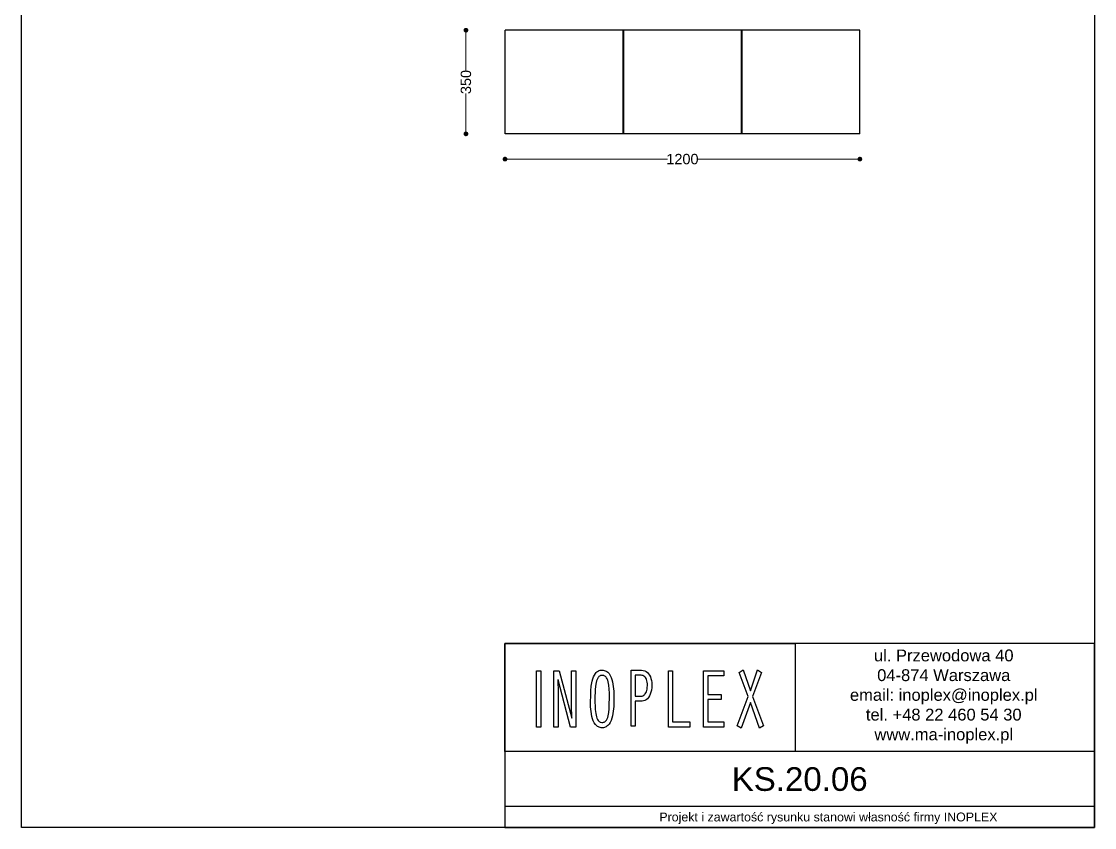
# Model space of a CAD drawing. Header units: millimetres. Extents: x 10366 to 13995, y 24552 to 29685.
# Drawn here: x 10366 to 13995, y 24552 to 27277 of the extents above; entities that cross this region are included whole.
import ezdxf

# ---------------------------------------------------------------- set-up
doc = ezdxf.new("R2010")
doc.units = ezdxf.units.MM
doc.header["$LTSCALE"] = 3
doc.layers.add('DomyÅ›lny', color=7, linetype='Continuous')
doc.layers.add('Level_1', color=7, linetype='Continuous')
doc.styles.get("Standard").update_dxf_attribs({"font": 'arial.ttf'})
doc.dimstyles.new('MATEUSZ', dxfattribs={"dimtxt": 35, "dimasz": 16, "dimexe": 0.18, "dimexo": 0.0625, "dimgap": 0.09, "dimtad": 0, "dimdec": 0, "dimdsep": 46, "dimtxsty": 'Standard', "dimblk": 'DOT', "dimcen": 0.09, "dimse1": 1, "dimse2": 1, "dimadec": 0, "dimazin": 0, "dimtfac": 1, "dimtdec": 0, "dimtofl": 0, "dimtmove": 0, "dimatfit": 3, "dimfxl": 1, "dimtolj": 1, "dimtzin": 0, "dimlwd": 9, "dimlwe": 9, "dimarcsym": 0})

# ---------------------------------------------------------------- blocks, each defined once
blk = doc.blocks.new('logo inoplex techniczne')
at = {"layer": 'DomyÅ›lny'}
for points in [[(-66.02, 24.77, 0), (-63.31, 24.77, 0), (-63.31, -0.1, 0), (-66.02, -0.1, 0)], [(-55.75, 24.71, 0), (-52.64, 24.71, 0), (-45.3, 3.93, 0), (-45.23, 4, 0), (-45.34, 9.52, 0), (-45.34, 24.71, 0), (-42.86, 24.71, 0), (-42.86, 0, 0), (-45.97, 0, 0), (-53.3, 20.82, 0), (-53.38, 20.74, 0), (-53.27, 15.15, 0), (-53.27, 0, 0), (-55.75, 0, 0)], [(-20.58, 12.37, 0), (-20.67, 9.09, 0), (-20.91, 7.01, 0), (-21.38, 4.89, 0), (-21.74, 3.87, 0), (-22.18, 2.91, 0), (-22.73, 2.03, 0), (-23.38, 1.25, 0), (-23.76, 0.91, 0), (-24.16, 0.61, 0), (-24.6, 0.34, 0), (-25.07, 0.11, 0), (-25.58, -0.07, 0), (-26.13, -0.21, 0), (-26.71, -0.3, 0), (-27.33, -0.33, 0), (-27.97, -0.31, 0), (-28.57, -0.24, 0), (-29.13, -0.12, 0), (-29.65, 0.05, 0), (-30.14, 0.26, 0), (-30.59, 0.51, 0), (-31.01, 0.8, 0), (-31.39, 1.13, 0), (-32.07, 1.88, 0), (-32.63, 2.73, 0), (-33.09, 3.67, 0), (-33.45, 4.68, 0), (-33.94, 6.78, 0), (-34.19, 8.87, 0), (-34.15, 15.92, 0), (-33.88, 18.05, 0), (-33.36, 20.15, 0), (-32.99, 21.14, 0), (-32.52, 22.06, 0), (-31.96, 22.89, 0), (-31.3, 23.62, 0), (-30.92, 23.94, 0), (-30.52, 24.22, 0), (-30.08, 24.46, 0), (-29.61, 24.67, 0), (-29.1, 24.83, 0), (-28.56, 24.95, 0), (-27.99, 25.02, 0), (-26.75, 25.01, 0), (-26.16, 24.92, 0), (-25.61, 24.79, 0), (-25.1, 24.61, 0), (-24.62, 24.39, 0), (-24.18, 24.13, 0), (-23.77, 23.83, 0), (-23.4, 23.49, 0), (-22.74, 22.73, 0), (-22.19, 21.86, 0), (-21.74, 20.91, 0), (-21.39, 19.9, 0), (-20.91, 17.79, 0), (-20.67, 15.71, 0)], [(-8.01, 0.35, 0), (-10.49, 0.35, 0), (-10.49, 25.06, 0), (-6.41, 25.06, 0), (-4.32, 25.03, 0), (-3.3, 24.91, 0), (-2.38, 24.68, 0), (-1.54, 24.36, 0), (-0.8, 23.94, 0), (-0.15, 23.43, 0), (0.41, 22.83, 0), (0.87, 22.13, 0), (1.23, 21.35, 0), (1.49, 20.48, 0), (1.64, 19.52, 0), (1.69, 18.48, 0), (1.63, 17.32, 0), (1.46, 16.25, 0), (1.18, 15.29, 0), (0.8, 14.42, 0), (0.33, 13.66, 0), (-0.22, 13, 0), (-0.85, 12.45, 0), (-1.54, 12.01, 0), (-2.3, 11.68, 0), (-3.12, 11.46, 0), (-3.98, 11.36, 0), (-8.01, 11.35, 0)], [(11.46, 24.71, 0), (13.94, 24.71, 0), (13.94, 2.22, 0), (24.09, 2.22, 0), (24.09, 0, 0), (11.46, 0, 0)], [(32.01, 24.71, 0), (44.04, 24.71, 0), (44.04, 22.48, 0), (34.49, 22.48, 0), (34.49, 14.33, 0), (42.38, 14.33, 0), (42.38, 12.11, 0), (34.49, 12.11, 0), (34.49, 2.22, 0), (44.04, 2.22, 0), (44.04, 0, 0), (32.01, 0, 0)], [(54.09, -0.48, 0), (51.87, 0.56, 0), (58.31, 13.45, 0), (53.02, 24.04, 0), (55.31, 25.19, 0), (59.54, 15.96, 0), (63.76, 25.19, 0), (66.05, 24.04, 0), (60.76, 13.45, 0), (67.2, 0.56, 0), (64.98, -0.48, 0), (59.57, 10.82, 0)], [(-31.69, 12.37, 0), (-31.5, 7.78, 0), (-31.22, 5.96, 0), (-30.79, 4.47, 0), (-30.5, 3.86, 0), (-30.17, 3.33, 0), (-29.79, 2.88, 0), (-29.58, 2.69, 0), (-29.35, 2.53, 0), (-29.11, 2.38, 0), (-28.86, 2.26, 0), (-28.59, 2.16, 0), (-28.3, 2.09, 0), (-27.68, 2.01, 0), (-26.95, 2.03, 0), (-26.59, 2.09, 0), (-26.26, 2.18, 0), (-25.95, 2.3, 0), (-25.66, 2.45, 0), (-25.39, 2.62, 0), (-25.15, 2.83, 0), (-24.92, 3.06, 0), (-24.51, 3.58, 0), (-24.18, 4.19, 0), (-23.9, 4.87, 0), (-23.51, 6.39, 0), (-23.29, 8.07, 0), (-23.19, 14.97, 0), (-23.47, 18.39, 0), (-23.84, 19.89, 0), (-24.11, 20.55, 0), (-24.43, 21.14, 0), (-24.83, 21.65, 0), (-25.05, 21.87, 0), (-25.29, 22.07, 0), (-25.56, 22.24, 0), (-25.84, 22.39, 0), (-26.15, 22.51, 0), (-26.48, 22.6, 0), (-26.83, 22.67, 0), (-27.21, 22.7, 0), (-27.61, 22.7, 0), (-27.99, 22.67, 0), (-28.35, 22.6, 0), (-28.68, 22.49, 0), (-28.99, 22.35, 0), (-29.28, 22.19, 0), (-29.54, 21.99, 0), (-29.79, 21.76, 0), (-30.02, 21.52, 0), (-30.41, 20.95, 0), (-30.74, 20.3, 0), (-31.01, 19.58, 0), (-31.38, 18, 0), (-31.59, 16.32, 0)], [(-8.01, 13.58, 0), (-5.3, 13.6, 0), (-4.02, 13.65, 0), (-3.47, 13.77, 0), (-2.97, 13.96, 0), (-2.73, 14.09, 0), (-2.52, 14.24, 0), (-2.12, 14.59, 0), (-1.77, 15.02, 0), (-1.48, 15.52, 0), (-1.25, 16.09, 0), (-1.07, 16.73, 0), (-0.96, 17.44, 0), (-0.91, 18.22, 0), (-0.92, 19, 0), (-1, 19.71, 0), (-1.15, 20.34, 0), (-1.37, 20.89, 0), (-1.66, 21.37, 0), (-2, 21.78, 0), (-2.41, 22.12, 0), (-2.88, 22.39, 0), (-3.41, 22.6, 0), (-3.99, 22.74, 0), (-4.62, 22.82, 0), (-8.01, 22.84, 0)]]:
    blk.add_polyline3d(points, close=True, dxfattribs=at)
blk = doc.blocks.new('_Dot')
at = {"color": 0, "linetype": 'ByBlock', "lineweight": -2}
blk.add_line((-0.5, 0), (-1, 0), dxfattribs=at)
at = {"color": 0, "linetype": 'ByBlock', "const_width": 0.5}
blk.add_lwpolyline([(-0.25, 0, 1), (0.25, 0, 1)], format="xyb", close=True, dxfattribs=at)
blk = doc.blocks.new('*D24')
at = {"color": 0, "lineweight": 9, "transparency": 16777216}
for p, q in [((12017.4, 26811.7), (12550.8, 26811.7)), ((13185.4, 26811.7), (12652.1, 26811.7))]:
    blk.add_line(p, q, dxfattribs=at)
at = {"layer": 'Defpoints', "color": 0, "transparency": 16777216}
for p in [(12001.4, 26897.1), (13201.4, 26897.1), (13201.4, 26811.7)]:
    blk.add_point(p, dxfattribs=at)
at = {"color": 0, "lineweight": 9, "transparency": 16777216, "xscale": 16, "yscale": 16, "zscale": 16, "rotation": 180}
blk.add_blockref('_Dot', (12001.4, 26811.7), dxfattribs=at)
at = {"color": 0, "lineweight": 9, "transparency": 16777216, "xscale": 16, "yscale": 16, "zscale": 16}
blk.add_blockref('_Dot', (13201.4, 26811.7), dxfattribs=at)
at = {"color": 0, "transparency": 16777216, "insert": (12601.4, 26811.7), "char_height": 35, "attachment_point": 5}
blk.add_mtext('\\A1;1200', dxfattribs=at)
blk = doc.blocks.new('*D25')
at = {"color": 0, "lineweight": 9, "transparency": 16777216}
for p, q in [((11869.3, 27231.4), (11869.3, 27111)), ((11869.3, 26913.1), (11869.3, 27033.6))]:
    blk.add_line(p, q, dxfattribs=at)
at = {"layer": 'Defpoints', "color": 0, "transparency": 16777216}
for p in [(13201.3, 27247.4), (11869.3, 26897.1), (13201.4, 26897.1)]:
    blk.add_point(p, dxfattribs=at)
at = {"color": 0, "lineweight": 9, "transparency": 16777216, "xscale": 16, "yscale": 16, "zscale": 16}
for p, rotation in [((11869.3, 27247.4), 90), ((11869.3, 26897.1), 270)]:
    blk.add_blockref('_Dot', p, dxfattribs=dict(at, rotation=rotation))
at = {"color": 0, "transparency": 16777216, "insert": (11869.3, 27072.3), "char_height": 35, "attachment_point": 5, "rotation": 90}
blk.add_mtext('\\A1;350', dxfattribs=at)

msp = doc.modelspace()

# ---------------------------------------------------------------- linework, layer by layer
for p, q in [((13995, 24809.6), (12194.9, 24809.6)), ((13994.7, 24623), (12001.1, 24623))]:
    msp.add_line(p, q)
for points in [[(10366.2, 24552.5), (10366.2, 29684.6), (13995, 29684.6), (13995, 24552.5)], [(12001.1, 24552.5), (13995, 24552.5), (13995, 25174.2), (12001.1, 25174.2)], [(12001.1, 25174.2), (12982.7, 25174.2), (12982.7, 24809.6), (12001.1, 24809.6)]]:
    msp.add_lwpolyline(points, close=True)
at = {"layer": 'Level_1'}
for p, q in [((12001.4, 26897.1), (12001.4, 27247.4)), ((13201.4, 27247.4), (12004.4, 27247.4)), ((12399.9, 27247.4), (12399.9, 26897.1)), ((12401.4, 26897.1), (12401.4, 27247.4)), ((12402.9, 26897.1), (12402.9, 27247.4)), ((12799.9, 27247.4), (12799.9, 26897.1)), ((12801.4, 26897.1), (12801.4, 27247.4)), ((12802.9, 26897.1), (12802.9, 27247.4)), ((13201.4, 26897.1), (13201.4, 27247.4)), ((13201.4, 26897.1), (12001.4, 26897.1))]:
    msp.add_line(p, q, dxfattribs=at)
msp.add_polyline3d([(12004.4, 27247.4, 0), (12001.4, 27247.4, 0)], dxfattribs=at)

# ---------------------------------------------------------------- block references
at = {"xscale": 5.763828745849459, "yscale": 7.680839070964094, "zscale": 5.763828745849459}
msp.add_blockref('logo inoplex techniczne', (12488, 24892.2), dxfattribs=at)

# ---------------------------------------------------------------- texts
at = {"attachment_point": 5}
for s, width, gutter_width, heights, insert, char_height in [('ul. Przewodowa 40\\P04-874 Warszawa\\Pemail: inoplex@inoplex.pl\\Ptel. +48 22 460 54 30\\Pwww.ma-inoplex.pl', 1019.877, 1, [432.7], (13485.1, 24994.8), 40), ('KS.20.06', 1993.625, 1, [0], (12997.9, 24715.8), 80), ('\\pxqc;Projekt i zawartość rysunku stanowi własność firmy INOPLEX ', 1800.088, 12.5, [70.5], (13095, 24583.6), 30)]:
    msp.add_mtext_dynamic_manual_height_columns(s, width=width, gutter_width=gutter_width, heights=heights, dxfattribs=dict(at, insert=insert, char_height=char_height))

# ---------------------------------------------------------------- dimensions: what is measured, and where the dimension line sits
dim = msp.add_linear_dim(base=(11869.3, 26897.1), p1=(13201.3, 27247.4), p2=(13201.4, 26897.1), angle=90, dimstyle='MATEUSZ')
dim.commit()
dim.dimension.update_dxf_attribs({"geometry": '*D25', "text_midpoint": (11869.3, 27072.3)})
dim = msp.add_linear_dim(base=(13201.4, 26811.7), p1=(12001.4, 26897.1), p2=(13201.4, 26897.1), dimstyle='MATEUSZ')
dim.commit()
dim.dimension.update_dxf_attribs({"geometry": '*D24', "text_midpoint": (12601.4, 26811.7)})

doc.saveas('drawing.dxf')
